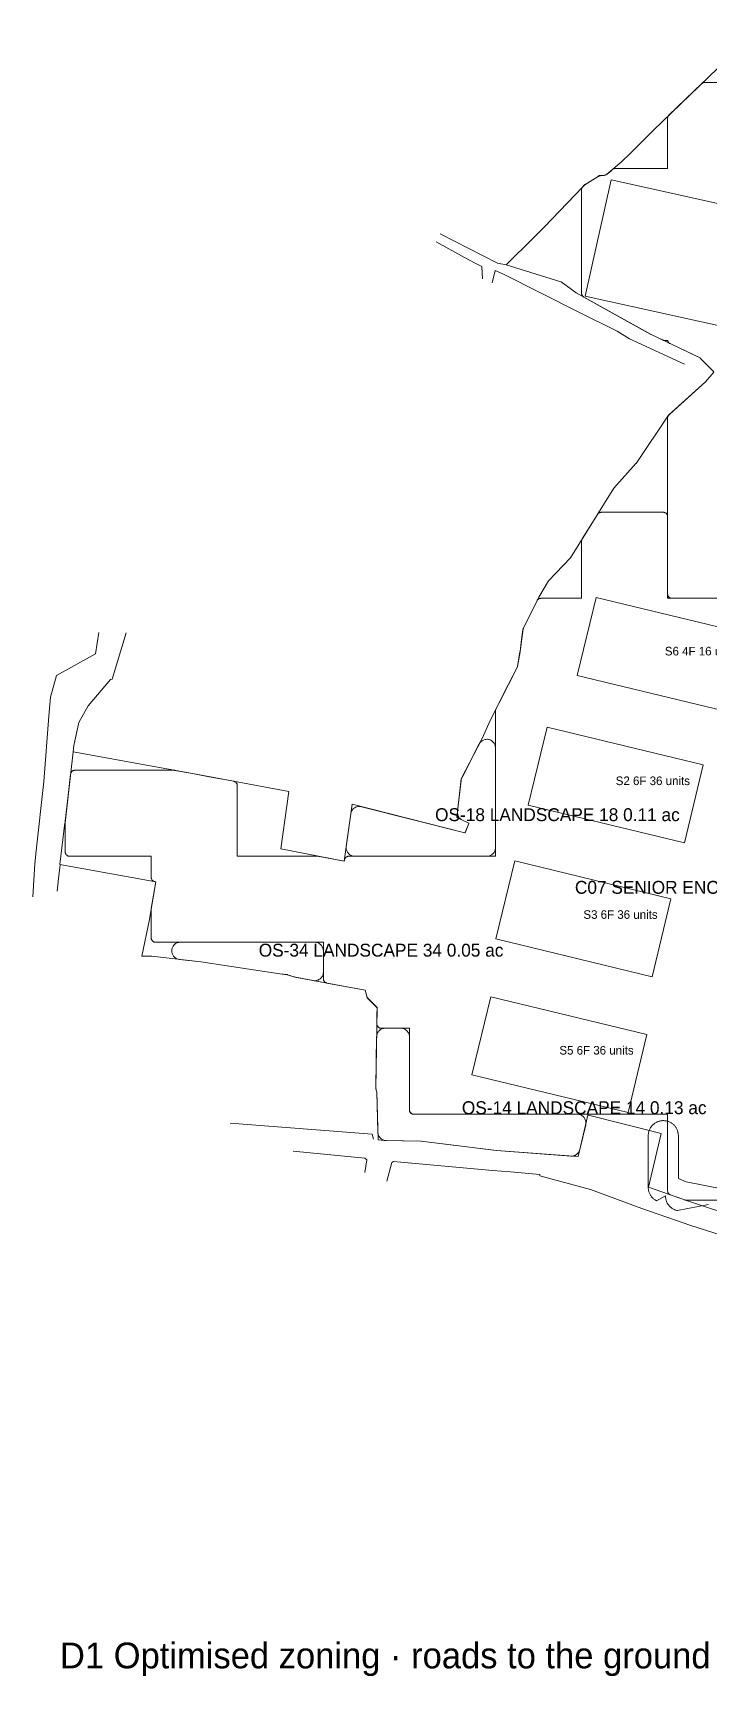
# Model space of a CAD drawing. Extents: x 32 to 940, y -21 to 684.
# Drawn here: x 32.5 to 189.4, y -20.7 to 361.5 of the extents above; entities that cross this region are included whole.
import ezdxf

# ---------------------------------------------------------------- set-up
doc = ezdxf.new("R2010")
doc.units = 0
for name, color, linetype, lineweight in [('BUILDING-APARTMENTS', 1, 'Continuous', 0), ('BUILDING-SENIOR', 6, 'Continuous', 0), ('GREEN-LANDSCAPE', 3, 'Continuous', 0), ('ROAD-EXISTING', 2, 'Continuous', 0), ('ROAD-SECONDARY', 1, 'Continuous', 0), ('SITE-BOUNDARY', 7, 'Continuous', 0), ('TEXT-PLOT', 7, 'Continuous', 0), ('TEXT-TITLE', 7, 'Continuous', 0), ('TEXT-ZONE', 7, 'Continuous', 0), ('ZONE-APARTMENTS', 1, 'Continuous', 0), ('ZONE-SENIOR', 6, 'Continuous', 0)]:
    doc.layers.add(name, color=color, linetype=linetype, lineweight=lineweight)

msp = doc.modelspace()

# ---------------------------------------------------------------- linework, layer by layer
at = {"layer": 'BUILDING-APARTMENTS'}
msp.add_lwpolyline([(214.93, 288.3), (160.88, 300.31), (166.89, 327.34), (220.94, 315.32)], close=True, dxfattribs=at)
at = {"layer": 'BUILDING-SENIOR'}
for points in [[(195.31, 203.25), (159.02, 212.03), (163.41, 230.17), (199.7, 221.39)], [(183.9, 173.09), (147.61, 181.86), (152, 200), (188.29, 191.23)], [(176.38, 141.98), (140.09, 150.76), (144.48, 168.9), (180.77, 160.13)], [(170.8, 110.41), (134.52, 119.18), (138.9, 137.33), (175.19, 128.55)]]:
    msp.add_lwpolyline(points, close=True, dxfattribs=at)
at = {"layer": 'GREEN-LANDSCAPE'}
for points in [[(105.31, 172.08), (105.31, 171.87), (105.33, 171.67), (105.37, 171.48), (105.44, 171.29), (105.52, 171.1), (105.62, 170.93), (105.73, 170.76), (105.86, 170.61), (106.01, 170.48), (106.17, 170.35), (106.34, 170.25), (106.52, 170.16), (106.71, 170.09), (106.91, 170.04), (107.1, 170.01), (107.31, 170), (138, 170), (138.2, 170.01), (138.39, 170.04), (138.58, 170.09), (138.77, 170.15), (138.94, 170.24), (139.11, 170.34), (139.27, 170.45), (139.41, 170.59), (139.55, 170.73), (139.66, 170.89), (139.76, 171.06), (139.85, 171.23), (139.91, 171.42), (139.96, 171.61), (139.99, 171.8), (140, 172), (140, 195.21), (139.99, 195.4), (139.96, 195.6), (139.91, 195.79), (139.85, 195.98), (139.76, 196.15), (139.66, 196.32), (139.54, 196.48), (139.41, 196.63), (139.26, 196.76), (139.1, 196.88), (138.93, 196.98), (138.75, 197.06), (138.56, 197.13), (138.37, 197.17), (138.18, 197.2), (137.98, 197.21), (137.78, 197.19), (137.59, 197.16), (137.4, 197.11), (137.21, 197.04), (137.03, 196.96), (136.87, 196.85), (136.71, 196.73), (136.56, 196.6), (136.43, 196.45), (136.32, 196.29), (136.22, 196.12), (132.23, 188.33), (132.15, 188.17), (132.09, 188), (132.05, 187.82), (132.02, 187.64), (131.2, 180.4), (131.19, 180.21), (131.19, 180.02), (131.22, 179.83), (131.26, 179.65), (131.32, 179.47), (131.39, 179.29), (131.49, 179.12), (131.59, 178.97), (131.72, 178.82), (131.85, 178.69), (132, 178.57), (132.16, 178.46), (132.33, 178.37), (133.78, 177.68), (133.8, 177.67), (133.81, 177.66), (133.81, 177.65), (133.8, 177.62), (132.94, 175.49), (132.93, 175.47), (132.92, 175.45), (132.91, 175.46), (132.88, 175.46), (108.85, 181.53), (108.66, 181.57), (108.46, 181.59), (108.26, 181.59), (108.07, 181.57), (107.87, 181.53), (107.68, 181.47), (107.5, 181.4), (107.33, 181.3), (107.16, 181.19), (107.01, 181.07), (106.87, 180.93), (106.75, 180.77), (106.64, 180.61), (106.55, 180.43), (106.47, 180.25), (106.42, 180.06), (106.38, 179.87), (105.32, 172.28)], [(64.77, 148.02), (64.77, 147.82), (64.8, 147.63), (64.85, 147.44), (64.91, 147.25), (64.99, 147.08), (65.09, 146.91), (65.21, 146.75), (65.34, 146.6), (65.48, 146.47), (65.63, 146.35), (65.8, 146.25), (65.98, 146.16), (66.16, 146.09), (66.35, 146.04), (66.54, 146.01), (71.51, 145.45), (71.52, 145.45), (71.52, 145.45), (71.53, 145.44), (71.54, 145.44), (71.55, 145.44), (71.55, 145.44), (71.56, 145.44), (89.89, 142.66), (89.96, 142.65), (91.6, 142.46), (91.64, 142.45), (91.64, 142.45), (91.64, 142.45), (91.66, 142.45), (93.2, 141.92), (93.49, 141.85), (97.64, 141.09), (97.83, 141.06), (98.03, 141.05), (98.22, 141.07), (98.41, 141.1), (98.6, 141.15), (98.78, 141.21), (98.96, 141.3), (99.12, 141.4), (99.28, 141.52), (99.42, 141.65), (99.55, 141.79), (99.67, 141.95), (99.77, 142.12), (99.85, 142.29), (99.92, 142.48), (99.96, 142.67), (99.99, 142.86), (100, 143.05), (100, 148), (99.99, 148.2), (99.96, 148.39), (99.91, 148.58), (99.85, 148.77), (99.76, 148.94), (99.66, 149.11), (99.55, 149.27), (99.41, 149.41), (99.27, 149.55), (99.11, 149.66), (98.94, 149.76), (98.77, 149.85), (98.58, 149.91), (98.39, 149.96), (98.2, 149.99), (98, 150), (66.77, 150), (66.57, 149.99), (66.38, 149.96), (66.19, 149.91), (66.01, 149.85), (65.83, 149.77), (65.66, 149.67), (65.5, 149.55), (65.36, 149.42), (65.23, 149.28), (65.11, 149.12), (65.01, 148.95), (64.92, 148.78), (64.86, 148.59), (64.81, 148.4), (64.78, 148.21)], [(112.2, 116.25), (112.21, 116.03), (112.24, 115.81), (112.3, 115.6), (112.45, 115.13), (112.45, 115.12), (112.45, 115.12), (112.46, 115.11), (112.66, 105.83), (112.68, 105.64), (112.71, 105.45), (112.76, 105.27), (112.82, 105.09), (112.91, 104.92), (113.01, 104.75), (113.12, 104.6), (113.25, 104.46), (113.39, 104.33), (113.54, 104.22), (113.71, 104.12), (113.88, 104.04), (114.06, 103.97), (114.24, 103.92), (114.43, 103.89), (114.62, 103.88), (122.65, 103.71), (122.68, 103.71), (122.69, 103.7), (122.7, 103.7), (122.73, 103.7), (140.16, 101.57), (140.26, 101.56), (157.51, 100.25), (157.71, 100.25), (157.91, 100.27), (158.11, 100.3), (158.3, 100.36), (158.49, 100.43), (158.67, 100.52), (158.84, 100.64), (159, 100.76), (159.14, 100.91), (159.27, 101.06), (159.38, 101.23), (159.47, 101.41), (159.55, 101.6), (159.6, 101.79), (160.96, 107.54), (160.99, 107.74), (161.01, 107.94), (161.01, 108.14), (160.98, 108.34), (160.94, 108.53), (160.88, 108.72), (160.79, 108.91), (160.69, 109.08), (160.58, 109.24), (160.45, 109.39), (160.3, 109.53), (160.14, 109.65), (159.97, 109.75), (159.79, 109.84), (159.6, 109.91), (159.41, 109.96), (159.21, 109.99), (159.01, 110), (121.02, 110), (120.98, 110), (120.95, 110), (120.85, 110.01), (120.76, 110.03), (120.66, 110.06), (120.57, 110.1), (120.49, 110.14), (120.41, 110.2), (120.33, 110.26), (120.26, 110.33), (120.2, 110.4), (120.14, 110.49), (120.1, 110.57), (120.06, 110.66), (120.03, 110.76), (120.01, 110.85), (120, 110.95), (120, 110.98), (120, 111.02), (120, 128), (119.99, 128.2), (119.96, 128.39), (119.91, 128.58), (119.85, 128.77), (119.76, 128.94), (119.66, 129.11), (119.55, 129.27), (119.41, 129.41), (119.27, 129.55), (119.11, 129.66), (118.94, 129.76), (118.77, 129.85), (118.58, 129.91), (118.39, 129.96), (118.2, 129.99), (118, 130), (114.37, 130), (114.18, 129.99), (113.99, 129.96), (113.8, 129.92), (113.61, 129.85), (113.44, 129.77), (113.27, 129.67), (113.11, 129.55), (112.97, 129.42), (112.84, 129.28), (112.72, 129.13), (112.62, 128.96), (112.53, 128.79), (112.47, 128.6), (112.42, 128.42), (112.39, 128.22), (112.37, 128.03)]]:
    msp.add_lwpolyline(points, close=True, dxfattribs=at)
at = {"layer": 'ROAD-EXISTING'}
for points in [[(140.46, 307.96), (127.15, 314.79)], [(126.22, 312.91), (132.79, 309.29)], [(132.79, 309.29), (135.26, 307.97)], [(135.26, 307.97), (136.84, 307.18)], [(136.84, 307.18), (136.98, 304.29)], [(139.25, 303.39), (139.96, 306.25)], [(139.96, 306.25), (141.9, 305.37)], [(142.49, 307.58), (140.47, 307.94)], [(141.9, 305.37), (159.39, 296.52)], [(159.39, 296.52), (168.28, 292.15)], [(168.28, 292.15), (171.17, 290.34)], [(171.17, 290.34), (183.94, 284.49)], [(47.08, 217.09), (47.83, 222.06)], [(54.17, 221.94), (50.95, 211.21)], [(37.98, 212.03), (47.08, 217.09)], [(36.58, 206.99), (37.98, 212.03)], [(50.52, 211.12), (45.32, 204.98)], [(50.95, 211.21), (50.52, 211.12)], [(36.2, 202.6), (36.58, 206.99)], [(35.02, 187.42), (36.2, 202.6)], [(45.32, 204.98), (43.17, 201.1)], [(43.17, 201.1), (42.04, 195.79)], [(42.04, 195.79), (41.87, 194.29)], [(33.29, 171.29), (35.02, 187.42)], [(32.5, 160.59), (32.96, 168.27)], [(32.96, 168.27), (33.29, 171.29)], [(38.44, 164.86), (38.11, 161.85)], [(38.81, 168.04), (38.44, 164.86)], [(111.35, 105.34), (78.34, 107.89)], [(111.63, 104.23), (111.35, 105.34)], [(92.95, 101.42), (109.64, 99.74)], [(109.64, 99.74), (110.07, 99.35)], [(110.09, 99.37), (109.62, 96.41)], [(114.73, 94.45), (115.9, 98.74)], [(115.9, 98.74), (116.31, 98.99)], [(116.31, 98.99), (139.28, 96.92)], [(139.28, 96.92), (143.5, 96.57)], [(143.5, 96.57), (150.3, 96)], [(150.3, 96), (150.27, 95.63)], [(150.27, 95.63), (162.07, 92.47)], [(162.07, 92.47), (174.01, 88.08)], [(174.01, 88.08), (185.37, 84.14)], [(185.37, 84.14), (199.24, 79.68)]]:
    msp.add_lwpolyline(points, dxfattribs=at)
at = {"layer": 'ROAD-SECONDARY'}
msp.add_lwpolyline([(192.97, 92.57), (184.28, 94.25), (182.5, 95.01), (182.5, 105), (182.5, 105.16), (182.49, 105.31), (182.47, 105.47), (182.44, 105.63), (182.41, 105.78), (182.37, 105.93), (182.33, 106.08), (182.28, 106.23), (182.22, 106.38), (182.15, 106.52), (182.08, 106.66), (182, 106.8), (181.92, 106.93), (181.83, 107.06), (181.73, 107.19), (181.63, 107.31), (181.53, 107.42), (181.41, 107.53), (181.3, 107.64), (181.18, 107.74), (181.05, 107.84), (180.92, 107.93), (180.79, 108.01), (180.65, 108.09), (180.51, 108.16), (180.37, 108.22), (180.22, 108.28), (180.07, 108.33), (179.92, 108.38), (179.77, 108.42), (179.61, 108.45), (179.46, 108.47), (179.3, 108.49), (179.14, 108.5), (178.99, 108.5), (178.83, 108.5), (178.67, 108.48), (178.51, 108.47), (178.36, 108.44), (178.2, 108.41), (178.05, 108.37), (177.9, 108.32), (177.75, 108.27), (177.61, 108.21), (177.46, 108.14), (177.32, 108.07), (177.19, 107.99), (177.05, 107.91), (176.93, 107.82), (176.8, 107.72), (176.68, 107.62), (176.56, 107.51), (176.45, 107.4), (176.35, 107.28), (176.25, 107.16), (176.15, 107.04), (176.06, 106.91), (175.98, 106.77), (175.91, 106.64), (175.84, 106.5), (175.77, 106.35), (175.71, 106.2), (175.66, 106.06), (175.62, 105.9), (175.58, 105.75), (175.55, 105.6), (175.53, 105.44), (175.51, 105.28), (175.5, 105.13), (175.5, 105), (175.5, 93), (175.5, 92.84), (175.51, 92.69), (175.53, 92.53), (175.56, 92.37), (175.59, 92.22), (175.63, 92.07), (175.67, 91.92), (175.72, 91.77), (175.78, 91.62), (175.85, 91.48), (175.92, 91.34), (176, 91.2), (176.08, 91.07), (176.17, 90.94), (176.27, 90.81), (176.37, 90.69), (176.47, 90.58), (176.59, 90.47), (176.7, 90.36), (176.82, 90.26), (176.95, 90.16), (177.08, 90.07), (177.21, 89.99), (177.35, 89.91), (177.44, 89.87), (179.5, 91), (179.5, 90.84), (179.51, 90.69), (179.53, 90.53), (179.56, 90.37), (179.59, 90.22), (179.63, 90.07), (179.67, 89.92), (179.72, 89.77), (179.78, 89.62), (179.85, 89.48), (179.92, 89.34), (180, 89.2), (180.08, 89.07), (180.17, 88.94), (180.27, 88.81), (180.37, 88.69), (180.47, 88.58), (180.59, 88.47), (180.7, 88.36), (180.82, 88.26), (180.95, 88.16), (181.08, 88.07), (181.21, 87.99), (181.35, 87.91), (181.49, 87.84), (181.63, 87.78), (181.78, 87.72), (181.93, 87.67), (182.08, 87.62), (182.23, 87.58), (182.31, 87.57), (189.5, 89)], dxfattribs=at)
at = {"layer": 'SITE-BOUNDARY'}
for points in [[(200.22, 361.52), (176.63, 338.81), (171.49, 333.62), (171.48, 333.61), (171.47, 333.6), (169.2, 331.43), (169.19, 331.42), (169.18, 331.41), (165.91, 328.66), (165.9, 328.65), (165.9, 328.65), (165.88, 328.64), (165.21, 328.35), (165.19, 328.35), (165.18, 328.35), (164.75, 328.33), (164.73, 328.33), (164.72, 328.33), (164.42, 328.32), (164.4, 328.32), (164.4, 328.32), (164.08, 328.34), (163.9, 328.12), (163.9, 328.12), (163.9, 328.12), (163.89, 328.11), (160.74, 326.21), (160.25, 325.65), (160.24, 325.64), (160.23, 325.63), (151.4, 316.4), (151.39, 316.39), (151.38, 316.38), (148.95, 313.95), (148.95, 313.95), (142.5, 307.58), (155.21, 303.62), (155.23, 303.62), (155.24, 303.61), (158.72, 301.07), (176.16, 291.35), (187.54, 285.91), (187.56, 285.9), (187.57, 285.89), (190.77, 282.64)], [(190.77, 282.62), (188.8, 280.38), (188.8, 280.37), (188.79, 280.36), (180.24, 272.57), (172.66, 261.37), (172.65, 261.36), (172.65, 261.36), (172.64, 261.34), (167.48, 255.61), (157.43, 239.43), (157.43, 239.42), (157.43, 239.42), (157.42, 239.41), (152.34, 234.09), (150.07, 230.28), (146.41, 222.93), (145.7, 217.59), (145.7, 217.58), (145.7, 217.56), (145.09, 214.1), (145.09, 214.09), (145.08, 214.08), (138.77, 201.56), (136.89, 197.42), (136.88, 197.41), (136.87, 197.39), (132.06, 188.01), (131.04, 178.99), (133.8, 177.67), (133.81, 177.66), (133.81, 177.65), (132.93, 175.47), (132.92, 175.45), (132.91, 175.46), (106.69, 182.08), (104.85, 168.87), (104.85, 168.85), (104.83, 168.86), (90.14, 171.69), (90.13, 171.69), (90.13, 171.7), (92, 185.04), (69.57, 189.24), (41.87, 194.29), (39.97, 177.8), (39.96, 177.79), (39.96, 177.77), (38.79, 168.05), (61.05, 164.08), (61.07, 164.07), (61.07, 164.07), (61.07, 164.06), (59.6, 155.34), (59.59, 155.32), (59.59, 155.31), (57.84, 146.76), (60.12, 146.74), (60.12, 146.74), (60.14, 146.74), (71.52, 145.45), (71.54, 145.44), (71.55, 145.44), (89.92, 142.65), (91.64, 142.45), (91.64, 142.45), (91.64, 142.45), (91.66, 142.45), (93.34, 141.88), (109.69, 138.87), (109.71, 138.87), (109.71, 138.85), (110.17, 137.12), (112.47, 134.84), (112.47, 134.84), (112.47, 134.84), (112.47, 134.82), (112.19, 115.92), (112.45, 115.13), (112.45, 115.12), (112.45, 115.12), (112.46, 115.11), (112.7, 104.07), (114.17, 103.89), (122.68, 103.71), (122.69, 103.7), (122.7, 103.7), (140.21, 101.56), (159.21, 100.13), (161.48, 109.77), (161.48, 109.82), (161.5, 109.84), (161.5, 109.85), (161.58, 109.8), (178.49, 105.53), (178.5, 105.53), (178.5, 105.53), (178.5, 105.51), (175.55, 92.99), (185.1, 89.67), (196.56, 85.88)]]:
    msp.add_lwpolyline(points, dxfattribs=at)
at = {"layer": 'ZONE-APARTMENTS'}
for points in [[(199.98, 350), (188.65, 350), (188.56, 350), (188.46, 349.98), (188.37, 349.96), (188.28, 349.93), (188.19, 349.89), (188.11, 349.84), (188.03, 349.78), (187.96, 349.72), (180.31, 342.35), (180.24, 342.28), (180.18, 342.2), (180.12, 342.11), (180.08, 342.02), (180.05, 341.93), (180.02, 341.83), (180.01, 341.73), (180, 341.63), (180, 330.02), (180, 330), (179.98, 330), (167.87, 330), (167.77, 330), (167.67, 329.98), (167.57, 329.96), (167.48, 329.92), (167.39, 329.88), (167.3, 329.83), (167.22, 329.76), (166.86, 329.46), (165.92, 328.67), (165.91, 328.66), (165.9, 328.65), (165.9, 328.65), (165.88, 328.64), (165.87, 328.64), (165.47, 328.46), (165.22, 328.36), (165.21, 328.35), (165.19, 328.35), (165.18, 328.35), (165.17, 328.35), (164.76, 328.33), (164.75, 328.33), (164.74, 328.33), (164.73, 328.33), (164.72, 328.33), (164.7, 328.33), (164.49, 328.32), (164.39, 328.32), (164.29, 328.3), (164.19, 328.27), (164.09, 328.23), (164, 328.18), (163.91, 328.13), (163.91, 328.13), (163.9, 328.12), (163.9, 328.12), (163.9, 328.12), (163.89, 328.11), (163.88, 328.11), (160.87, 326.29), (160.78, 326.24), (160.7, 326.17), (160.63, 326.1), (160.41, 325.84), (160.25, 325.65), (160.18, 325.57), (160.13, 325.49), (160.08, 325.4), (160.05, 325.3), (160.02, 325.2), (160.01, 325.1), (160, 325), (160, 300.95), (160, 300.85), (160.02, 300.75), (160.04, 300.66), (160.07, 300.57), (160.11, 300.48), (160.16, 300.4), (160.22, 300.32), (160.28, 300.25), (160.35, 300.18), (160.43, 300.12), (160.51, 300.07), (176.14, 291.36), (176.19, 291.33), (178.78, 290.1), (178.86, 290.06), (178.94, 290.04), (179.03, 290.02), (179.12, 290), (179.21, 290), (179.98, 290), (180, 290), (180, 290), (180.02, 289.91), (180.05, 289.81), (180.08, 289.72), (180.13, 289.64), (180.18, 289.56), (180.24, 289.48), (180.31, 289.41), (180.39, 289.35), (180.47, 289.29), (180.56, 289.25), (185.06, 287.09), (187.53, 285.91), (187.54, 285.91), (187.56, 285.9), (187.57, 285.89), (187.57, 285.88), (190.76, 282.65)], [(190.76, 282.61), (188.81, 280.39), (188.8, 280.38), (188.8, 280.37), (188.79, 280.36), (188.78, 280.35), (180.6, 272.89), (180.33, 272.65), (180.25, 272.56), (180.18, 272.47), (180.17, 272.46), (180.12, 272.37), (180.08, 272.29), (180.04, 272.19), (180.02, 272.1), (180, 272), (180, 271.9), (180, 231), (180, 230.9), (180.02, 230.8), (180.04, 230.71), (180.08, 230.62), (180.12, 230.53), (180.17, 230.44), (180.23, 230.37), (180.29, 230.29), (180.37, 230.23), (180.44, 230.17), (180.53, 230.12), (180.62, 230.08), (180.71, 230.04), (180.8, 230.02), (180.9, 230), (181, 230), (199.98, 230)]]:
    msp.add_lwpolyline(points, dxfattribs=at)
at = {"layer": 'ZONE-SENIOR'}
msp.add_lwpolyline([(199, 230), (180.02, 230), (180, 230), (180, 230.02), (180, 249), (180, 249.1), (179.98, 249.2), (179.96, 249.29), (179.92, 249.38), (179.88, 249.47), (179.83, 249.56), (179.77, 249.63), (179.71, 249.71), (179.63, 249.77), (179.56, 249.83), (179.47, 249.88), (179.38, 249.92), (179.29, 249.96), (179.2, 249.98), (179.1, 250), (179, 250), (164.55, 250), (164.45, 249.99), (164.35, 249.98), (164.25, 249.95), (164.16, 249.92), (164.07, 249.87), (163.98, 249.82), (163.9, 249.76), (163.83, 249.69), (163.76, 249.61), (163.71, 249.53), (160.15, 243.8), (160.11, 243.72), (160.07, 243.64), (160.04, 243.55), (160.02, 243.46), (160, 243.37), (160, 243.27), (160, 230.02), (160, 230), (159.98, 230), (150.55, 230), (150.45, 229.99), (150.35, 229.98), (150.25, 229.95), (150.16, 229.92), (150.07, 229.88), (149.98, 229.82), (149.9, 229.76), (149.83, 229.69), (149.76, 229.62), (149.7, 229.53), (149.65, 229.45), (146.49, 223.08), (146.44, 222.98), (146.41, 222.88), (146.39, 222.77), (146.07, 220.4), (145.7, 217.6), (145.7, 217.59), (145.7, 217.58), (145.7, 217.57), (145.7, 217.56), (145.69, 217.55), (145.09, 214.12), (145.09, 214.1), (145.09, 214.09), (145.08, 214.08), (145.08, 214.06), (142.95, 209.85), (140.11, 204.22), (140.07, 204.13), (140.04, 204.04), (140.02, 203.95), (140, 203.86), (140, 203.76), (140, 170.02), (140, 170), (139.98, 170), (105.88, 170), (105.78, 170), (105.69, 169.98), (105.6, 169.96), (105.51, 169.93), (105.42, 169.89), (105.34, 169.84), (105.26, 169.78), (105.19, 169.72), (105.12, 169.65), (105.06, 169.58), (105.01, 169.5), (104.97, 169.41), (104.93, 169.32), (104.91, 169.23), (104.89, 169.14), (104.89, 169.11), (104.85, 168.88), (104.85, 168.87), (104.85, 168.85), (104.83, 168.86), (104.82, 168.86), (100.74, 169.64), (98.99, 169.98), (98.89, 170), (98.8, 170), (80.02, 170), (80, 170), (80, 170.02), (80, 186.46), (80, 186.55), (79.98, 186.65), (79.96, 186.75), (79.92, 186.84), (79.88, 186.93), (79.83, 187.02), (79.77, 187.09), (79.7, 187.17), (79.63, 187.23), (79.55, 187.29), (79.46, 187.34), (79.37, 187.38), (79.28, 187.42), (79.18, 187.44), (73.44, 188.51), (69.57, 189.24), (69.56, 189.24), (65.49, 189.98), (65.41, 190), (65.32, 190), (42.26, 190), (42.17, 190), (42.07, 189.98), (41.98, 189.96), (41.89, 189.93), (41.8, 189.88), (41.71, 189.84), (41.64, 189.78), (41.56, 189.71), (41.5, 189.64), (41.44, 189.56), (41.39, 189.48), (41.35, 189.39), (41.31, 189.3), (41.29, 189.21), (41.27, 189.11), (40.69, 184.11), (40.01, 178.15), (40, 178.03), (40, 171), (40, 170.9), (40.02, 170.8), (40.04, 170.71), (40.08, 170.62), (40.12, 170.53), (40.17, 170.44), (40.23, 170.37), (40.29, 170.29), (40.37, 170.23), (40.44, 170.17), (40.53, 170.12), (40.62, 170.08), (40.71, 170.04), (40.8, 170.02), (40.9, 170), (41, 170), (59.98, 170), (60, 170), (60, 169.98), (60, 165.1), (60, 165), (60.02, 164.91), (60.04, 164.81), (60.08, 164.72), (60.12, 164.63), (60.17, 164.54), (60.23, 164.46), (60.3, 164.39), (60.38, 164.32), (60.46, 164.26), (60.54, 164.21), (60.63, 164.17), (60.73, 164.14), (60.82, 164.12), (61.04, 164.08), (61.05, 164.08), (61.07, 164.07), (61.07, 164.07), (61.07, 164.06), (61.06, 164.05), (60.01, 157.82), (60, 157.73), (60, 157.65), (60, 151), (60, 150.9), (60.02, 150.8), (60.04, 150.71), (60.08, 150.62), (60.12, 150.53), (60.17, 150.44), (60.23, 150.37), (60.29, 150.29), (60.37, 150.23), (60.44, 150.17), (60.53, 150.12), (60.62, 150.08), (60.71, 150.04), (60.8, 150.02), (60.9, 150), (61, 150), (99.98, 150), (100, 150), (100, 149.98), (100, 141.49), (100, 141.39), (100.02, 141.29), (100.04, 141.19), (100.08, 141.1), (100.12, 141.01), (100.17, 140.92), (100.23, 140.85), (100.3, 140.77), (100.37, 140.71), (100.45, 140.65), (100.54, 140.6), (100.63, 140.56), (100.72, 140.52), (100.82, 140.5), (109.68, 138.87), (109.69, 138.87), (109.71, 138.87), (109.71, 138.85), (109.71, 138.84), (110.02, 137.69), (110.1, 137.38), (110.14, 137.28), (110.18, 137.19), (110.23, 137.1), (110.29, 137.01), (110.36, 136.93), (112.46, 134.85), (112.47, 134.84), (112.47, 134.84), (112.47, 134.84), (112.47, 134.82), (112.47, 134.81), (112.45, 133), (112.42, 131.01), (112.42, 130.92), (112.43, 130.82), (112.46, 130.72), (112.49, 130.63), (112.53, 130.54), (112.58, 130.45), (112.64, 130.37), (112.7, 130.3), (112.78, 130.23), (112.86, 130.17), (112.94, 130.12), (113.03, 130.08), (113.12, 130.04), (113.22, 130.02), (113.32, 130), (113.42, 130), (119.98, 130), (120, 130), (120, 129.98), (120, 111), (120, 110.9), (120.02, 110.8), (120.04, 110.71), (120.08, 110.62), (120.12, 110.53), (120.17, 110.44), (120.23, 110.37), (120.29, 110.29), (120.37, 110.23), (120.44, 110.17), (120.53, 110.12), (120.62, 110.08), (120.71, 110.04), (120.8, 110.02), (120.9, 110), (121, 110), (179.98, 110), (180, 110), (180, 109.98), (180, 92.16), (180, 92.06), (180.02, 91.97), (180.04, 91.87), (180.07, 91.78), (180.11, 91.7), (180.16, 91.62), (180.21, 91.54), (180.28, 91.47), (180.34, 91.4), (180.42, 91.34), (180.5, 91.29), (180.58, 91.25), (180.67, 91.21), (182.35, 90.62), (183.98, 90.06), (184.09, 90.02), (184.2, 90.01), (184.31, 90), (219, 90)], dxfattribs=at)

# ---------------------------------------------------------------- texts
at = {"layer": 'TEXT-PLOT'}
for s, p in [('S6 4F 16 units', (179.36, 216.71)), ('S2 6F 36 units', (167.95, 186.55)), ('S3 6F 36 units', (160.43, 155.44)), ('S5 6F 36 units', (154.85, 123.87))]:
    msp.add_text(s, height=2, dxfattribs=at).set_placement(p)
at = {"layer": 'TEXT-TITLE'}
msp.add_text('D1 Optimised zoning · roads to the ground · 358 villas · local metres (site_origin.json)', height=6, dxfattribs=at).set_placement((38.79, -18.9))
at = {"layer": 'TEXT-ZONE'}
for s, p in [('OS-18 LANDSCAPE 18 0.11 ac', (125.96, 178.17)), ('C07 SENIOR ENCLAVE · PHASE 2 3.29 ac', (158.46, 161.27)), ('OS-34 LANDSCAPE 34 0.05 ac', (84.98, 146.65)), ('OS-14 LANDSCAPE 14 0.13 ac', (132.19, 110.01))]:
    msp.add_text(s, height=3, dxfattribs=at).set_placement(p)

doc.saveas('drawing.dxf')
